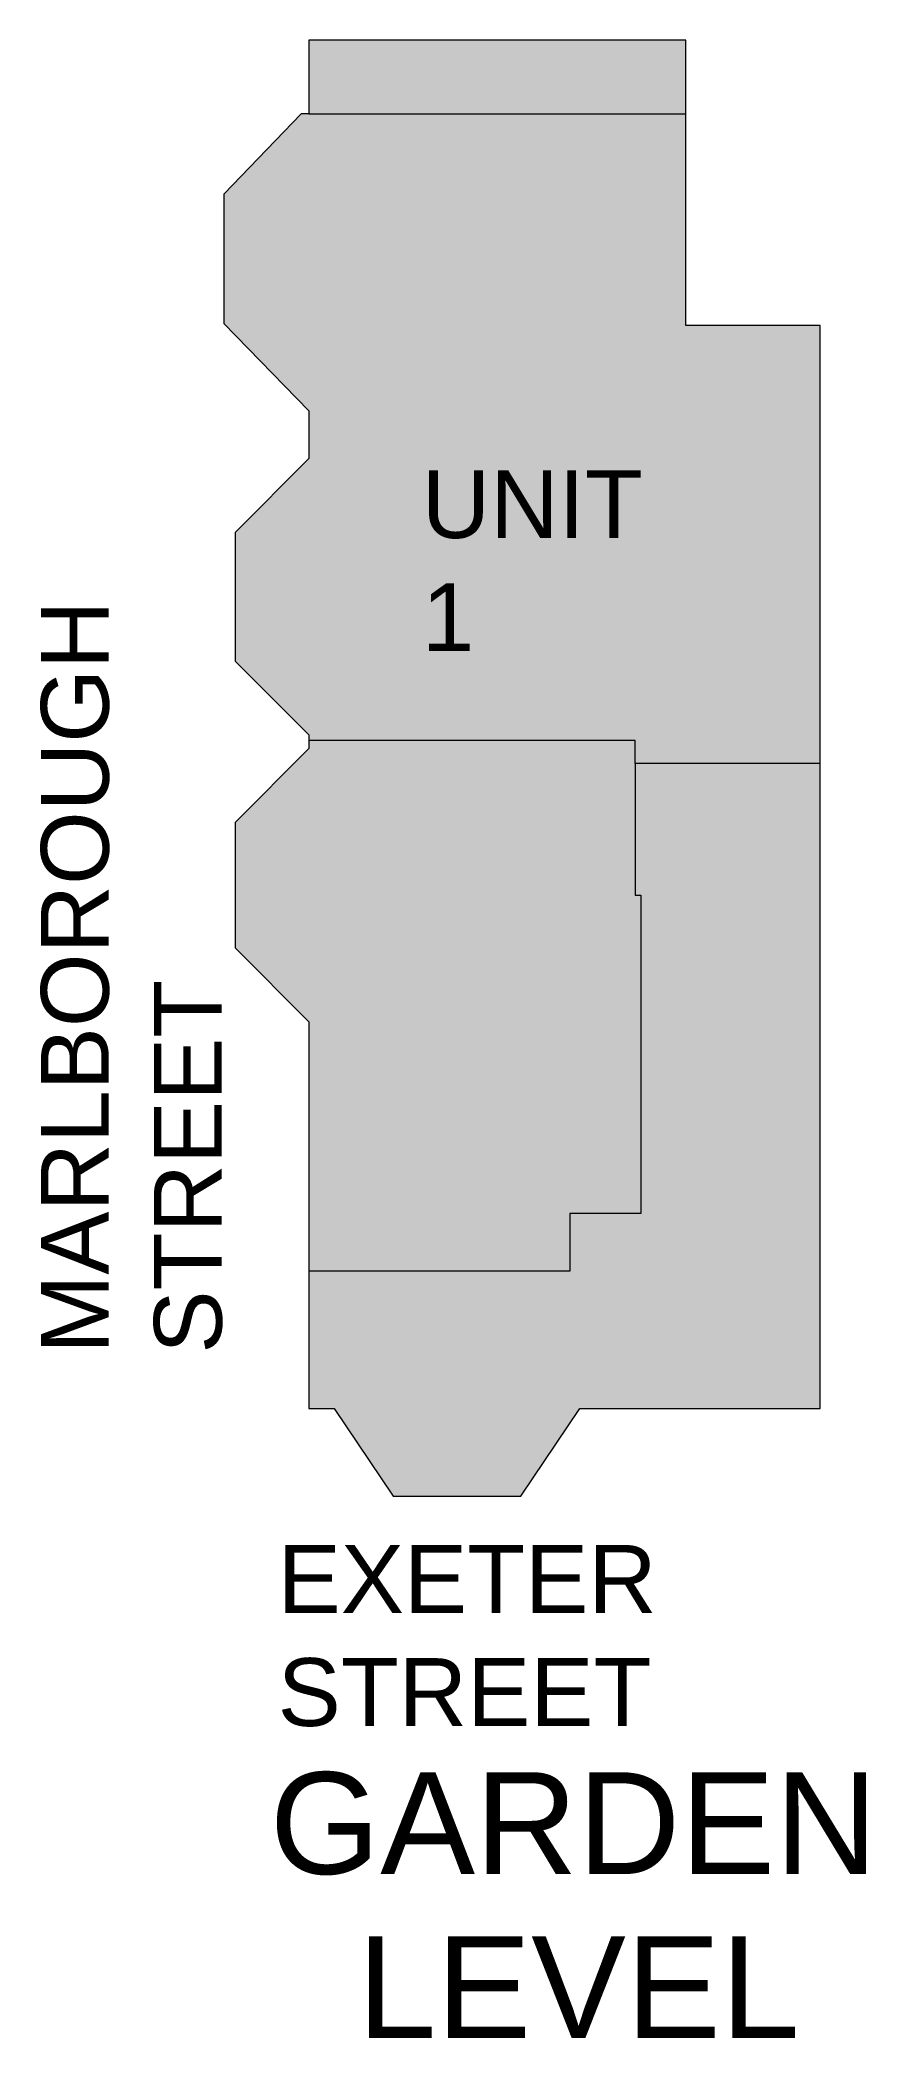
# Model space of a CAD drawing. Header units: inches. Extents: x -69 to 516, y -349 to 1065.
import ezdxf

# ---------------------------------------------------------------- set-up
doc = ezdxf.new("R2010")
doc.units = ezdxf.units.IN
doc.header["$MEASUREMENT"] = 0
for name, color, linetype, lineweight in [('A-DETL', 90, 'Continuous', 9), ('A-DETL-GENF', 92, 'Continuous', 9), ('G-ANNO-TEXT', 231, 'Continuous', 9)]:
    doc.layers.add(name, color=color, linetype=linetype, lineweight=lineweight)
doc.styles.add('Arial', font='arial.ttf', dxfattribs={"height": 48})
doc.styles.add('Arial_1', font='arial.ttf', dxfattribs={"height": 72})

msp = doc.modelspace()

# ---------------------------------------------------------------- hatches: boundary and pattern name
at = {"layer": 'A-DETL-GENF'}
for color, points in [(55, [(121.9, 1012.4), (388.7, 1012.4), (388.7, 1064.6), (121.9, 1064.6)]), (11, [(356.7, 552.7), (483.7, 552.7), (483.7, 862.7), (388.7, 862.7), (388.7, 1012.4), (116.3, 1012.4), (61.7, 955.6), (61.7, 864), (121.9, 802.4), (121.9, 768.5), (69.6, 716.2), (69.6, 625.3), (121.9, 573), (121.9, 569), (352.7, 569), (352.7, 552.7)]), (9, [(306.6, 193.7), (306.6, 234.4), (356.7, 234.4), (356.7, 459.6), (352.7, 459.6), (352.7, 569), (121.9, 569), (121.9, 563.4), (69.6, 511.1), (69.6, 422.4), (121.9, 370.1), (121.9, 193.7), (139.7, 193.7)]), (55, [(271.8, 34.6), (313.6, 96.6), (483.7, 96.6), (483.7, 552.7), (352.7, 552.7), (352.7, 459.6), (356.7, 459.6), (356.7, 234.4), (306.6, 234.4), (306.6, 193.7), (121.9, 193.7), (121.9, 96.6), (139.7, 96.6), (181.5, 34.6)])]:
    msp.add_hatch(color=color, dxfattribs=at).paths.add_polyline_path(points, flags=0)

# ---------------------------------------------------------------- linework, layer by layer
at = {"layer": 'A-DETL'}
for p, q in [((388.7, 1064.6), (121.9, 1064.6)), ((121.9, 1064.6), (121.9, 1012.4)), ((388.7, 1012.4), (388.7, 1064.6)), ((116.3, 1012.4), (61.7, 955.6)), ((121.9, 1012.4), (116.3, 1012.4)), ((121.9, 1012.4), (388.7, 1012.4)), ((388.7, 862.7), (388.7, 1012.4)), ((61.7, 955.6), (61.7, 864)), ((61.7, 864), (121.9, 802.4)), ((483.7, 862.7), (388.7, 862.7)), ((483.7, 768.8), (483.7, 862.7)), ((121.9, 802.4), (121.9, 768.5)), ((121.9, 768.5), (69.6, 716.2)), ((483.7, 552.7), (483.7, 768.8)), ((69.6, 716.2), (69.6, 625.3)), ((69.6, 625.3), (121.9, 573)), ((121.9, 573), (121.9, 569)), ((352.7, 569), (121.9, 569)), ((121.9, 569), (121.9, 563.4)), ((352.7, 552.7), (352.7, 569)), ((121.9, 563.4), (69.6, 511.1)), ((483.7, 552.7), (352.7, 552.7)), ((352.7, 552.7), (352.7, 459.6)), ((483.7, 96.6), (483.7, 552.7)), ((69.6, 511.1), (69.6, 422.4)), ((352.7, 459.6), (356.7, 459.6)), ((356.7, 459.6), (356.7, 234.4)), ((69.6, 422.4), (121.9, 370.1)), ((121.9, 370.1), (121.9, 193.7)), ((356.7, 234.4), (306.6, 234.4)), ((306.6, 234.4), (306.6, 193.7)), ((306.6, 193.7), (121.9, 193.7)), ((121.9, 193.7), (121.9, 96.6)), ((121.9, 96.6), (139.7, 96.6)), ((139.7, 96.6), (181.5, 34.6)), ((271.8, 34.6), (313.6, 96.6)), ((313.6, 96.6), (483.7, 96.6)), ((181.5, 34.6), (271.8, 34.6))]:
    msp.add_line(p, q, dxfattribs=at)

# ---------------------------------------------------------------- texts
at = {"layer": 'G-ANNO-TEXT', "color": 7, "attachment_point": 1}
for s, insert, char_height, width, style in [('UNIT ', (201.7, 760.3), 48, 218.16, 'Arial'), ('1', (201.7, 680.3), 48, 46.056, 'Arial'), ('EXETER ', (99.7, -0.1), 48, 358.752, 'Arial'), ('STREET', (99.7, -80.1), 48, 329.664, 'Arial'), ('GARDEN ', (94.1, -160.8), 72, 564.792, 'Arial_1'), ('LEVEL', (156.1, -276.8), 72, 382.992, 'Arial_1')]:
    msp.add_mtext(s, dxfattribs=dict(at, insert=insert, char_height=char_height, width=width, style=style))
at = {"layer": 'G-ANNO-TEXT', "color": 7, "char_height": 48, "attachment_point": 1, "rotation": 90, "style": 'Arial'}
for s, insert, width in [('MARLBOROUGH ', (-67.8, 135.3), 690.84), ('STREET', (12.2, 135.3), 329.664)]:
    msp.add_mtext(s, dxfattribs=dict(at, insert=insert, width=width))

doc.saveas('drawing.dxf')
